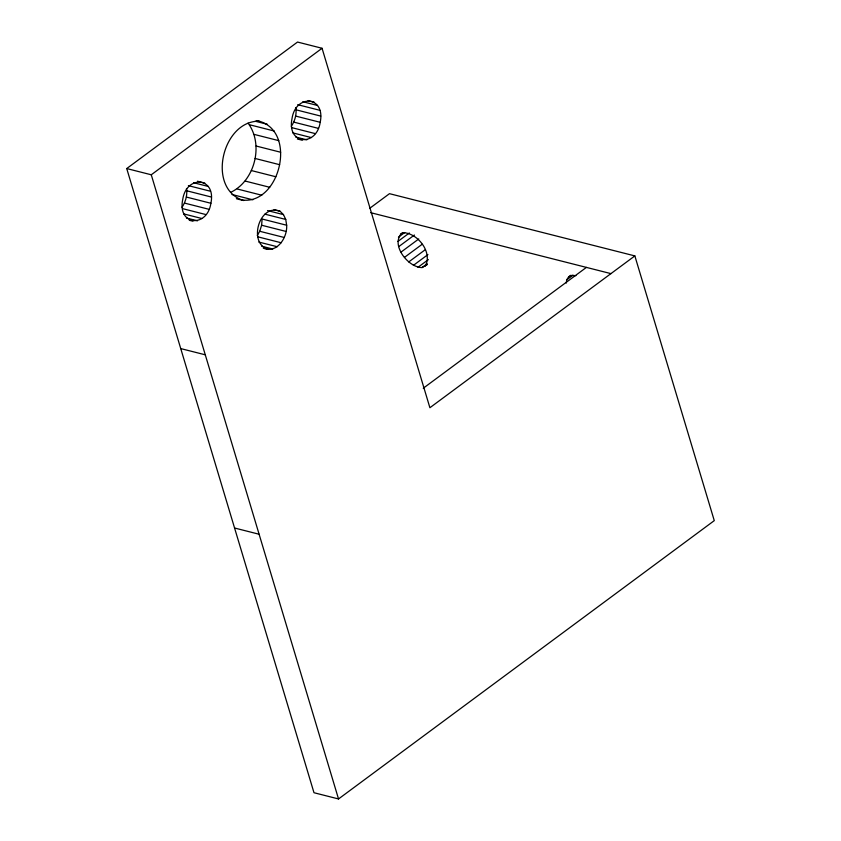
<?xml version="1.0" encoding="UTF-8"?>
<svg xmlns="http://www.w3.org/2000/svg" width="841" height="841" viewBox="0 0 841 841"><rect width="100%" height="100%" fill="white"/><g stroke="black" fill="none" stroke-linecap="round" stroke-linejoin="round"><path stroke-width="1.26" d="M182.013 207.296C185.661 201.861 187.554 195.007 186.492 188.5M210.891 203.27C216.421 176.936 186.397 174.728 182.728 199.464C177.209 225.798 207.233 228.016 210.891 203.27L186.355 197.046M230.518 192.431C254.876 181.099 264.042 144.578 248.053 123.122M257.272 235.48L259.732 231.275L261.614 225.241L262.119 219.017L286.655 225.241C287.527 237.404 277.057 253.95 263.296 248.148M236.384 198.697C278.781 212.521 300.279 129.388 256.747 120.589M291.322 126.329C294.97 120.894 296.862 114.04 295.801 107.543M320.2 122.302C325.73 95.979 295.706 93.761 292.037 118.497C286.518 144.831 316.542 147.049 320.2 122.302L295.664 116.079M427.312 264.579L422.056 267.564C408.001 267.648 389.562 243.901 402.492 232.621M566.287 283.06L566.708 279.843L568.663 276.836L570.745 275.291M425.231 266.113C432.852 252.657 418.03 233.367 403.596 232.705L400.421 234.155M126.728 168.557L297.525 42.05L322.061 48.273L429.898 407.727L634.85 255.906L714.272 520.632L338.524 798.95L313.987 792.727L126.728 168.557L151.264 174.781L322.061 48.273M369.735 208.305L389.488 193.672L634.85 255.906M398.455 237.162L404.689 232.547M397.898 241.451L409.336 232.978M398.802 246.581L414.403 235.028M401.083 252.058L418.755 238.97M404.51 257.346L422.182 244.258M408.747 261.929L425.388 249.609M413.394 265.367L427.943 254.581M417.977 267.301L428.374 259.606M422.056 267.564L427.26 263.706M566.708 279.843L572.942 275.228M423.254 388.248L586.408 267.396M568.663 276.836L571.848 275.385L575.927 275.648M259.196 121.209C222.024 120.526 206.14 189.141 243.743 200.557M308.016 100.563L314.156 102.118M302.802 101.74L317.53 105.472M297.703 104.683L319.79 110.287M296.169 109.856L320.715 116.079M293.782 122.124L318.319 128.347M291.932 127.685L315.249 133.603M255.254 121.22L267.522 124.331M292.868 132.899L311.275 137.567M249.735 124.804L274.271 131.028M295.759 137.062L306.797 139.858M297.357 138.996L302.255 140.237M254.255 134.423L278.791 140.647M256.106 146.019L280.642 152.242M255.096 158.465L279.632 164.689M251.333 170.544L275.869 176.768M370.65 212.668L610.944 273.619M245.173 181.057L269.709 187.291M237.236 188.994L261.772 195.217M197.477 181.225L204.836 183.086M193.493 182.707L208.221 186.439M231.969 194.502L252.826 199.801M188.395 185.651L210.481 191.243M273.966 209.724L280.095 211.28L283.47 214.623L285.74 219.438L286.655 225.241M267.522 210.576L283.47 214.623M186.86 190.823L211.396 197.046M264.883 214.15L285.74 219.438M184.473 203.08L209.01 209.304M261.614 225.241L286.15 231.464M182.623 208.652L205.94 214.571M259.732 231.275L284.269 237.498M183.559 213.866L201.966 218.534M186.45 218.019L197.488 220.826M257.882 236.847L281.188 242.755M189.267 220.268L192.946 221.204M258.818 242.061L277.225 246.728M261.709 246.213L272.747 249.01M180.731 348.584L205.267 354.807M234.565 528.011L259.102 534.235M280.095 211.28C259.438 202.797 247.601 243.396 268.205 249.399M151.264 174.781L338.524 798.95"/></g></svg>
